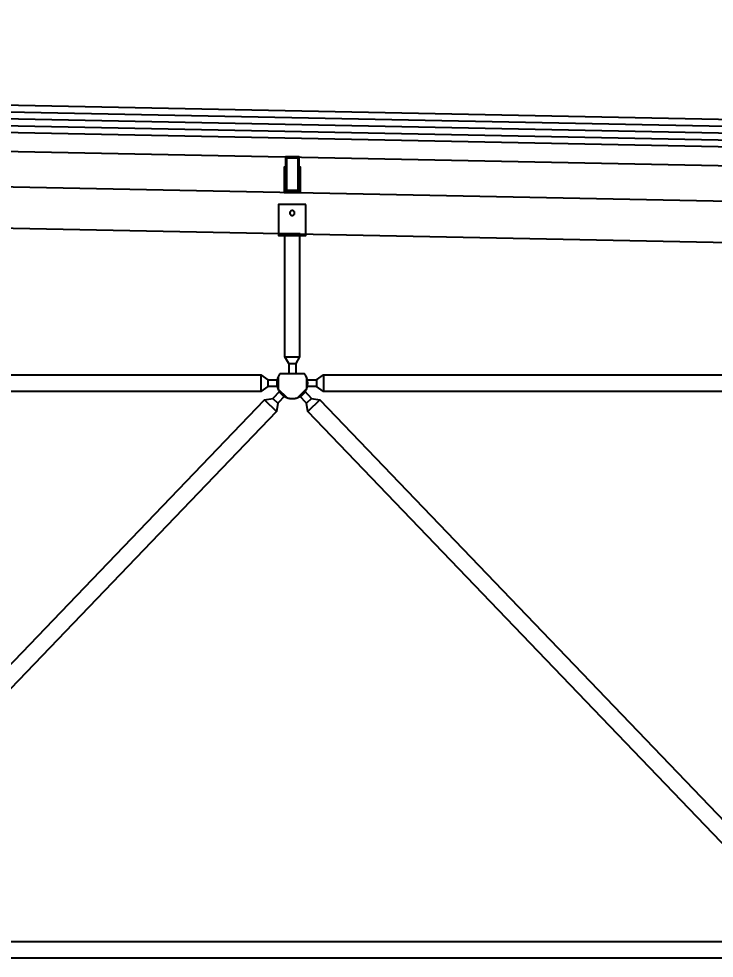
# Model space of a CAD drawing. Header units: centimetres. Extents: x 77182 to 116086, y 20619 to 33555.
# Drawn here: x 85637.8 to 85840.2, y 22556 to 22829.5 of the extents above; entities that cross this region are included whole.
import ezdxf
from ezdxf import colors
from ezdxf.entities.mleader import LeaderData, LeaderLine
from ezdxf.math import Vec2, Vec3

# ---------------------------------------------------------------- set-up
doc = ezdxf.new("R2010")
doc.units = ezdxf.units.CM
doc.header["$LTSCALE"] = 100
doc.linetypes.add('HIDDEN', pattern=[9.524999999999999, 6.349999999999999, -3.174999999999999])
for name, color, linetype in [('A-ANNO-DIMS', 187, 'Continuous'), ('A-ELEV-01', 255, 'Continuous'), ('A-ELEV-02', 253, 'Continuous'), ('A-WALL-INSL', 249, 'Continuous'), ('A-WALL-SNWPNL', 200, 'Continuous'), ('S-STEL', 3, 'Continuous')]:
    doc.layers.add(name, color=color, linetype=linetype)
doc.styles.add('Fields_100', font='act_simplex.shx', dxfattribs={"width": 0.8, "height": 20})
doc.linetypes.add('BATTING', pattern='A,0.00254,-2.54,[134,ltypeshp.shx,S=2.54,R=0,X=-2.54,Y=0],-5.08,[134,ltypeshp.shx,S=2.54,R=180,X=2.54,Y=0],-2.54', length=10.16254)

# ---------------------------------------------------------------- blocks, each defined once
blk = doc.blocks.new('_Dot')
at = {"color": 0, "linetype": 'ByBlock', "lineweight": -2}
blk.add_line((-0.5, 0), (-1, 0), dxfattribs=at)
at = {"color": 0, "linetype": 'ByBlock', "const_width": 0.5}
blk.add_lwpolyline([(-0.25, 0, 1), (0.25, 0, 1)], format="xyb", close=True, dxfattribs=at)

msp = doc.modelspace()

# ---------------------------------------------------------------- linework, layer by layer
at = {"layer": 'A-ELEV-01'}
for points in [[(84609.04320586086, 22811.40950459917), (87384.0427417759, 22755.9089657045)], [(84767.87653916088, 22797.93030675762), (87304.71827066835, 22747.19297099707)], [(84767.87653916088, 22785.92790695018), (87304.71827066835, 22735.19057118963)]]:
    msp.add_lwpolyline(points, dxfattribs=at)
at = {"layer": 'A-ELEV-02'}
for points in [[(85719.4765389608, 22779.24261899575), (85715.2765389609, 22779.24261899583), (85715.27653896082, 22786.24261899587), (85714.97653896076, 22786.24261899568), (85714.97653896084, 22778.94261899586), (85719.77653896066, 22778.9426189957), (85719.77653896075, 22786.24261899589), (85719.47653896073, 22786.24261899584)], [(85721.37653896087, 22775.43761939697), (85713.37653896087, 22775.43761939697), (85713.37653896087, 22766.43761939697), (85721.37653896087, 22766.43761939697)], [(85718.07653896089, 22772.93761939696), (85718.07636650866, 22772.9531565576), (85718.07584302558, 22772.96882556787), (85718.07495953894, 22772.98461616454), (85718.07370739692, 22773.00051750349), (85718.07207830856, 22773.01651816655), (85718.07006438413, 22773.03260617121), (85718.06765817595, 22773.04876898343), (85718.0648527188, 22773.06499353366), (85718.06164157047, 22773.08126623597), (85718.05801885162, 22773.09757301065), (85718.05397928465, 22773.11389930997), (85718.04951823162, 22773.13023014736), (85718.04463173053, 22773.14655012984), (85718.03931653008, 22773.16284349377), (85718.03357012205, 22773.17909414356), (85718.02739077163, 22773.19528569365), (85718.02077754468, 22773.21140151318), (85718.01373033231, 22773.22742477334), (85718.0062498721, 22773.24333849727), (85717.99833776566, 22773.2591256121), (85717.98999649264, 22773.27476900285), (85717.98122942052, 22773.29025156799), (85717.97204081048, 22773.30555627626), (85717.96243581874, 22773.32066622433), (85717.95242049362, 22773.33556469503), (85717.94200176794, 22773.35023521563), (85717.93118744707, 22773.3646616159), (85717.9199861922, 22773.37882808544), (85717.90840749923, 22773.39271922987), (85717.89646167342, 22773.40632012554), (85717.88415979952, 22773.41961637226), (85717.8715137077, 22773.43259414379), (85717.85853593619, 22773.44524023559), (85717.84523968946, 22773.45754210952), (85717.8316387938, 22773.46948793531), (85717.81774764936, 22773.48106662827), (85717.8035811798, 22773.49226788317), (85717.78915477954, 22773.50308220404), (85717.77448425896, 22773.5135009297), (85717.75958578827, 22773.52351625482), (85717.74447584018, 22773.53312124655), (85717.72917113191, 22773.54230985659), (85717.71368856676, 22773.55107692871), (85717.69804517602, 22773.55941820175), (85717.68225806119, 22773.56733030818), (85717.66634433725, 22773.5748107684), (85717.65032107709, 22773.58185798076), (85717.63420525758, 22773.58847120771), (85717.61801370748, 22773.59465055814), (85717.6017630577, 22773.60039696616), (85717.58546969377, 22773.60571216662), (85717.56914971129, 22773.6105986677), (85717.5528188739, 22773.61505972074), (85717.53649257457, 22773.6190992877), (85717.52018579989, 22773.62272200654), (85717.50391309756, 22773.62593315486), (85717.48768854735, 22773.62873861203), (85717.47152573513, 22773.63114482023), (85717.45543773047, 22773.63315874463), (85717.43943706743, 22773.63478783299), (85717.42353572846, 22773.63603997501), (85717.40774513179, 22773.63692346166), (85717.39207612153, 22773.63744694475), (85717.37653896087, 22773.63761939696), (85717.36100180025, 22773.63744694475), (85717.34533278998, 22773.63692346166), (85717.3295421933, 22773.63603997501), (85717.31364085435, 22773.63478783299), (85717.2976401913, 22773.63315874463), (85717.28155218664, 22773.63114482023), (85717.26538937443, 22773.62873861203), (85717.2491648242, 22773.62593315486), (85717.23289212189, 22773.62272200654), (85717.2165853472, 22773.6190992877), (85717.20025904788, 22773.61505972074), (85717.18392821049, 22773.6105986677), (85717.16760822802, 22773.60571216662), (85717.15131486408, 22773.60039696616), (85717.1350642143, 22773.59465055814), (85717.1188726642, 22773.58847120771), (85717.10275684466, 22773.58185798076), (85717.08673358453, 22773.5748107684), (85717.07081986059, 22773.56733030818), (85717.05503274577, 22773.55941820175), (85717.03938935499, 22773.55107692871), (85717.02390678987, 22773.54230985659), (85717.0086020816, 22773.53312124655), (85716.9934921335, 22773.52351625482), (85716.9785936628, 22773.5135009297), (85716.96392314223, 22773.50308220404), (85716.94949674196, 22773.49226788317), (85716.9353302724, 22773.48106662827), (85716.92143912795, 22773.46948793531), (85716.90783823232, 22773.45754210952), (85716.89454198557, 22773.44524023559), (85716.88156421407, 22773.43259414379), (85716.86891812224, 22773.41961637226), (85716.8566162483, 22773.40632012554), (85716.84467042254, 22773.39271922987), (85716.8330917296, 22773.37882808544), (85716.82189047468, 22773.3646616159), (85716.81107615378, 22773.35023521563), (85716.80065742816, 22773.33556469503), (85716.79064210303, 22773.32066622433), (85716.7810371113, 22773.30555627626), (85716.77184850124, 22773.29025156799), (85716.76308142915, 22773.27476900285), (85716.75474015612, 22773.2591256121), (85716.74682804967, 22773.24333849727), (85716.73934758946, 22773.22742477334), (85716.7323003771, 22773.21140151318), (85716.72568715014, 22773.19528569365), (85716.71950779972, 22773.17909414356), (85716.71376139169, 22773.16284349377), (85716.70844619125, 22773.14655012984), (85716.70355969016, 22773.13023014736), (85716.69909863712, 22773.11389930997), (85716.69505907015, 22773.09757301065), (85716.6914363513, 22773.08126623597), (85716.68822520299, 22773.06499353366), (85716.68541974583, 22773.04876898343), (85716.6830135376, 22773.03260617121), (85716.6809996132, 22773.01651816655), (85716.67937052486, 22773.00051750349), (85716.67811838286, 22772.98461616454), (85716.6772348962, 22772.96882556787), (85716.6767114131, 22772.9531565576), (85716.67653896088, 22772.93761939696), (85716.6767114131, 22772.92208223633), (85716.6772348962, 22772.90641322606), (85716.67811838286, 22772.89062262939), (85716.67937052486, 22772.87472129044), (85716.6809996132, 22772.85872062738), (85716.6830135376, 22772.84263262272), (85716.68541974583, 22772.8264698105), (85716.68822520299, 22772.81024526028), (85716.6914363513, 22772.79397255796), (85716.69505907015, 22772.77766578328), (85716.69909863712, 22772.76133948396), (85716.70355969016, 22772.74500864657), (85716.70844619125, 22772.72868866408), (85716.71376139169, 22772.71239530016), (85716.71950779972, 22772.69614465037), (85716.72568715014, 22772.67995310027), (85716.7323003771, 22772.66383728075), (85716.73934758946, 22772.64781402059), (85716.74682804967, 22772.63190029666), (85716.75474015612, 22772.61611318182), (85716.76308142915, 22772.60046979108), (85716.77184850124, 22772.58498722595), (85716.7810371113, 22772.56968251767), (85716.79064210303, 22772.55457256959), (85716.80065742816, 22772.53967409889), (85716.81107615378, 22772.5250035783), (85716.82189047468, 22772.51057717802), (85716.8330917296, 22772.49641070848), (85716.84467042254, 22772.48251956406), (85716.8566162483, 22772.46891866839), (85716.86891812224, 22772.45562242167), (85716.88156421407, 22772.44264465013), (85716.89454198557, 22772.42999855834), (85716.90783823232, 22772.41769668441), (85716.92143912795, 22772.40575085862), (85716.9353302724, 22772.39417216566), (85716.94949674196, 22772.38297091077), (85716.96392314223, 22772.37215658989), (85716.9785936628, 22772.36173786423), (85716.9934921335, 22772.35172253911), (85717.0086020816, 22772.34211754739), (85717.02390678987, 22772.33292893734), (85717.03938935499, 22772.32416186523), (85717.05503274577, 22772.31582059219), (85717.07081986059, 22772.30790848574), (85717.08673358453, 22772.30042802553), (85717.10275684466, 22772.29338081318), (85717.1188726642, 22772.28676758622), (85717.1350642143, 22772.28058823579), (85717.15131486408, 22772.27484182778), (85717.16760822802, 22772.26952662732), (85717.18392821049, 22772.26464012623), (85717.20025904788, 22772.26017907319), (85717.2165853472, 22772.25613950624), (85717.23289212189, 22772.25251678739), (85717.2491648242, 22772.24930563908), (85717.26538937443, 22772.2465001819), (85717.28155218664, 22772.2440939737), (85717.2976401913, 22772.2420800493), (85717.31364085435, 22772.24045096093), (85717.3295421933, 22772.23919881892), (85717.34533278998, 22772.23831533227), (85717.36100180025, 22772.23779184918), (85717.37653896087, 22772.23761939697), (85717.39207612153, 22772.23779184918), (85717.40774513179, 22772.23831533227), (85717.42353572846, 22772.23919881892), (85717.43943706743, 22772.24045096093), (85717.45543773047, 22772.2420800493), (85717.47152573513, 22772.2440939737), (85717.48768854735, 22772.2465001819), (85717.50391309756, 22772.24930563908), (85717.52018579989, 22772.25251678739), (85717.53649257457, 22772.25613950624), (85717.5528188739, 22772.26017907319), (85717.56914971129, 22772.26464012623), (85717.58546969377, 22772.26952662732), (85717.6017630577, 22772.27484182778), (85717.61801370748, 22772.28058823579), (85717.63420525758, 22772.28676758622), (85717.65032107709, 22772.29338081318), (85717.66634433725, 22772.30042802553), (85717.68225806119, 22772.30790848574), (85717.69804517602, 22772.31582059219), (85717.71368856676, 22772.32416186523), (85717.72917113191, 22772.33292893734), (85717.74447584018, 22772.34211754739), (85717.75958578827, 22772.35172253911), (85717.77448425896, 22772.36173786423), (85717.78915477954, 22772.37215658989), (85717.8035811798, 22772.38297091077), (85717.81774764936, 22772.39417216566), (85717.8316387938, 22772.40575085862), (85717.84523968946, 22772.41769668441), (85717.85853593619, 22772.42999855834), (85717.8715137077, 22772.44264465013), (85717.88415979952, 22772.45562242167), (85717.89646167342, 22772.46891866839), (85717.90840749923, 22772.48251956406), (85717.9199861922, 22772.49641070848), (85717.93118744707, 22772.51057717802), (85717.94200176794, 22772.5250035783), (85717.95242049362, 22772.53967409889), (85717.96243581874, 22772.55457256959), (85717.97204081048, 22772.56968251767), (85717.98122942052, 22772.58498722595), (85717.98999649264, 22772.60046979108), (85717.99833776566, 22772.61611318182), (85718.0062498721, 22772.63190029666), (85718.01373033231, 22772.64781402059), (85718.02077754468, 22772.66383728075), (85718.02739077163, 22772.67995310027), (85718.03357012205, 22772.69614465037), (85718.03931653008, 22772.71239530016), (85718.04463173053, 22772.72868866408), (85718.04951823162, 22772.74500864657), (85718.05397928465, 22772.76133948396), (85718.05801885162, 22772.77766578328), (85718.06164157047, 22772.79397255796), (85718.0648527188, 22772.81024526028), (85718.06765817595, 22772.8264698105), (85718.07006438413, 22772.84263262272), (85718.07207830856, 22772.85872062738), (85718.07370739692, 22772.87472129044), (85718.07495953894, 22772.89062262939), (85718.07584302558, 22772.90641322606), (85718.07636650866, 22772.92208223633)], [(85720.93683032496, 22721.14299712556), (85723.0139706294, 22718.97839828153), (85725.41969995381, 22718.5150502291), (85871.15171540681, 22566.64694988294), (85871.51550648833, 22564.22416614332), (85873.5926467928, 22562.05956729928), (85872.14958089677, 22560.67480709631), (85870.07244059234, 22562.83940594035), (85867.66671126794, 22563.30275399278), (85721.93469581494, 22715.17085433893), (85721.57090473341, 22717.59363807856), (85719.49376442897, 22719.7582369226)]]:
    msp.add_lwpolyline(points, close=True, dxfattribs=at)
for points in [[(85714.9765389608, 22784.94261859982), (85715.27653896082, 22784.94261859982)], [(85719.47653896073, 22784.94261859972), (85719.77653896071, 22784.94261859972)], [(85714.9765389608, 22783.54261859981), (85715.27653896087, 22783.54261859981)], [(85719.47653896076, 22783.54261859971), (85719.77653896071, 22783.54261859971)], [(85715.25653896088, 22731.10763962357), (85715.25653896088, 22766.43761939697)], [(85719.49653896091, 22766.43761939697), (85719.49653896087, 22731.10763962357)], [(85716.37653896087, 22729.10763962357), (85715.25653896088, 22731.10763962357)], [(85715.25653896088, 22731.10763962357), (85719.49653896087, 22731.10763962357)], [(85719.49653896087, 22731.10763962357), (85718.37653896087, 22729.10763962357)], [(85716.37653896087, 22729.10763962357), (85716.37653896087, 22726.10985393327)], [(85716.37653896087, 22729.10763962357), (85718.37653896087, 22729.10763962357)], [(85718.37653896087, 22729.10763962357), (85718.37653896087, 22726.1079502886)], [(85404.80987236087, 22724.40890211093), (85407.80987236089, 22724.40890211093), (85409.80987236087, 22725.82390211093), (85708.27653896087, 22725.82390211093), (85710.27653896085, 22724.40890211093), (85713.27653896087, 22724.40890211093)], [(85708.27653896087, 22725.82390211093), (85708.27653896087, 22720.99390211094)], [(85710.27653896085, 22724.40890211093), (85710.27653896085, 22722.40890211093)], [(85713.7765389607, 22726.1089021107), (85713.68939123813, 22725.98861947348), (85713.60554172873, 22725.86442239696), (85713.52522688641, 22725.73643198294), (85713.4486783605, 22725.6047871498), (85713.37612139179, 22725.46964451919), (85713.30777319134, 22725.33117813502), (85713.24384132087, 22725.18957900933), (85713.18452209728, 22725.04505449242), (85713.1299990419, 22724.8978274672), (85713.10458956222, 22724.8232741749), (85713.08044139748, 22724.74813537135), (85713.0575732433, 22724.67244282279), (85713.03600273459, 22724.59622905342), (85713.01574640835, 22724.51952730142), (85712.99681966868, 22724.44237147265), (85712.97923675422, 22724.36479609235), (85712.96301070804, 22724.28683625512), (85712.94815334977, 22724.20852757298), (85712.9346752511, 22724.12990612199), (85712.9225857135, 22724.05100838743), (85712.91189274914, 22723.97187120777), (85712.90260306463, 22723.8925317176), (85712.89472204805, 22723.81302728965), (85712.88825375869, 22723.73339547615), (85712.88320092027, 22723.6536739498), (85712.87956491712, 22723.57390044436), (85712.87734579357, 22723.49411269511), (85712.8765422566, 22723.41434837962), (85712.87715168146, 22723.33464505851), (85712.87917012043, 22723.25504011707), (85712.88259231497, 22723.17557070729), (85712.8874117104, 22723.09627369084), (85712.89362047377, 22723.0171855832), (85712.90120951473, 22722.93834249889), (85712.9101685088, 22722.85978009815), (85712.92048592368, 22722.78153353525), (85712.93214904782, 22722.70363740833), (85712.95945587048, 22722.54903178762), (85712.99196493818, 22722.39622711885), (85713.02953556017, 22722.24547551914), (85713.07201167825, 22722.0970161124), (85713.1192232478, 22721.95107395944), (85713.17098769546, 22721.80785915269), (85713.22711143087, 22721.6675660798), (85713.2873913917, 22721.53037285707), (85713.35161660145, 22721.39644093106), (85713.42022701641, 22721.26470160768), (85713.49381361809, 22721.13416170537), (85713.57237383517, 22721.00508687332), (85713.65588701199, 22720.87774643115), (85713.74431379262, 22720.75241188373), (85713.83759564717, 22720.62935534525), (85713.93565455377, 22720.50884788782), (85714.03839284819, 22720.39115783243), (85714.14569325114, 22720.27654900185), (85714.20101227818, 22720.22048082639), (85714.2574190796, 22720.16527895675), (85714.31489360373, 22720.11097432105), (85714.37341464664, 22720.05759723771), (85714.43295987471, 22720.00517736242), (85714.49350585064, 22719.95374363623), (85714.55502806173, 22719.90332423473), (85714.61750095147, 22719.85394651868), (85714.68089795348, 22719.80563698617), (85714.74519152808, 22719.75842122645), (85714.81035320157, 22719.71232387573), (85714.87635360783, 22719.66736857499), (85714.94316253197, 22719.62357792992), (85715.01074895637, 22719.58097347331), (85715.0790811087, 22719.5395756298), (85715.14812651151, 22719.4994036833), (85715.2178520339, 22719.46047574701), (85715.2882239441, 22719.42280873637), (85715.3592079641, 22719.38641834472), (85715.43076932475, 22719.35131902204), (85715.50287282228, 22719.31752395668), (85715.57548287517, 22719.28504506004), (85715.64856358198, 22719.2538929545), (85715.72207877933, 22719.22407696431), (85715.79599210004, 22719.19560510967), (85715.87026703141, 22719.16848410387), (85715.94486697309, 22719.14271935354), (85716.01975529475, 22719.1183149619), (85716.17025074815, 22719.0735971911), (85716.32146189584, 22719.03433785984), (85716.47310031869, 22719.00052388081), (85716.62488234631, 22718.97212261069), (85716.77653063199, 22718.94908260727), (85716.92777561407, 22718.93133452813), (85717.07835685066, 22718.91879215358), (85717.22802421753, 22718.91135351519), (85717.37653896085, 22718.90890211093), (85717.52505370419, 22718.91135351519), (85717.67472107103, 22718.91879215358), (85717.82530230764, 22718.93133452813), (85717.97654728968, 22718.94908260727), (85718.12819557537, 22718.97212261069), (85718.27997760303, 22719.00052388081), (85718.43161602583, 22719.03433785984), (85718.58282717352, 22719.0735971911), (85718.73332262693, 22719.1183149619), (85718.80821094858, 22719.14271935354), (85718.88281089027, 22719.16848410387), (85718.95708582163, 22719.19560510967), (85719.03099914236, 22719.22407696431), (85719.1045143397, 22719.2538929545), (85719.17759504652, 22719.28504506004), (85719.25020509944, 22719.31752395668), (85719.32230859697, 22719.35131902204), (85719.39386995762, 22719.38641834472), (85719.46485397761, 22719.42280873637), (85719.53522588781, 22719.46047574701), (85719.60495141018, 22719.4994036833), (85719.67399681301, 22719.5395756298), (85719.74232896534, 22719.58097347331), (85719.80991538975, 22719.62357792992), (85719.87672431386, 22719.66736857499), (85719.94272472011, 22719.71232387573), (85720.00788639364, 22719.75842122645), (85720.07217996824, 22719.80563698617), (85720.1355769702, 22719.85394651868), (85720.19804985997, 22719.90332423473), (85720.25957207108, 22719.95374363623), (85720.32011804698, 22720.00517736242), (85720.37966327507, 22720.05759723771), (85720.43818431794, 22720.11097432105), (85720.49565884212, 22720.16527895675), (85720.55206564353, 22720.22048082639), (85720.60738467055, 22720.27654900185), (85720.71468507353, 22720.39115783243), (85720.81742336793, 22720.50884788782), (85720.91548227453, 22720.62935534525), (85721.00876412907, 22720.75241188373), (85721.09719090971, 22720.87774643115), (85721.18070408652, 22721.00508687332), (85721.2592643036, 22721.13416170537), (85721.33285090531, 22721.26470160768), (85721.4014613203, 22721.39644093106), (85721.46568653, 22721.53037285707), (85721.52596649084, 22721.6675660798), (85721.58209022623, 22721.80785915269), (85721.63385467391, 22721.95107395944), (85721.68106624347, 22722.0970161124), (85721.7235423615, 22722.24547551914), (85721.76111298351, 22722.39622711885), (85721.79362205119, 22722.54903178762), (85721.82092887389, 22722.70363740833), (85721.83259199803, 22722.78153353525), (85721.8429094129, 22722.85978009815), (85721.85186840699, 22722.93834249889), (85721.8594574479, 22723.0171855832), (85721.86566621132, 22723.09627369084), (85721.87048560673, 22723.17557070729), (85721.87390780126, 22723.25504011707), (85721.87592624025, 22723.33464505851), (85721.87653566507, 22723.41434837962), (85721.8757321281, 22723.49411269512), (85721.87351300455, 22723.57390044436), (85721.86987700142, 22723.6536739498), (85721.864824163, 22723.73339547615), (85721.85835587363, 22723.81302728965), (85721.85047485706, 22723.8925317176), (85721.84118517258, 22723.97187120777), (85721.83049220817, 22724.05100838743), (85721.81840267059, 22724.12990612199), (85721.80492457192, 22724.20852757298), (85721.79006721365, 22724.28683625512), (85721.77384116745, 22724.36479609235), (85721.75625825304, 22724.44237147265), (85721.73733151337, 22724.51952730142), (85721.71707518712, 22724.59622905342), (85721.69550467838, 22724.67244282279), (85721.67263652422, 22724.74813537135), (85721.6484883595, 22724.8232741749), (85721.62307887981, 22724.8978274672), (85721.5685558244, 22725.04505449242), (85721.5092366008, 22725.18957900933), (85721.44530473035, 22725.33117813502), (85721.37695652989, 22725.46964451919), (85721.30439956122, 22725.6047871498), (85721.22785103528, 22725.73643198295), (85721.14753619299, 22725.86442239696), (85721.06368668357, 22725.98861947348), (85720.976538961, 22726.1089021107)], [(85713.27653896087, 22725.26362580994), (85713.27653896087, 22721.55417841193)], [(85720.97653896076, 22726.10890211093), (85713.77653896096, 22726.10890211093)], [(85721.47653896088, 22724.40890211093), (85724.47653896087, 22724.40890211093), (85726.4765389609, 22725.82390211093), (86024.94320556088, 22725.82390211093), (86026.94320556086, 22724.40890211093), (86029.94320556089, 22724.40890211093)], [(85721.47653896088, 22725.26362580994), (85721.47653896088, 22721.55417841193)], [(85724.47653896087, 22724.40890211093), (85724.47653896087, 22722.40890211093)], [(85726.4765389609, 22725.82390211093), (85726.4765389609, 22720.99390211094)], [(85713.27653896087, 22722.40890211093), (85710.27653896085, 22722.40890211093), (85708.27653896087, 22720.99390211094), (85409.80987236087, 22720.99390211094), (85407.80987236089, 22722.40890211093), (85404.80987236087, 22722.40890211093)], [(85715.2593134928, 22719.7582369226), (85713.18217318835, 22717.59363807856), (85712.81838210682, 22715.17085433893), (85567.08636665382, 22563.30275399278), (85564.68063732944, 22562.83940594035), (85562.60349702497, 22560.67480709631), (85561.16043112893, 22562.05956729928), (85563.23757143339, 22564.22416614332), (85563.6013625149, 22566.64694988295), (85709.33337796791, 22718.5150502291), (85711.73910729232, 22718.97839828153), (85713.81624759675, 22721.14299712556)], [(85713.1995362865, 22721.73479080701), (85715.87602480307, 22719.16644324115)], [(85721.55354163525, 22721.73479080701), (85718.87705311866, 22719.16644324115)], [(86029.94320556089, 22722.40890211093), (86026.94320556086, 22722.40890211093), (86024.94320556088, 22720.99390211094), (85726.4765389609, 22720.99390211094), (85724.47653896087, 22722.40890211093), (85721.47653896088, 22722.40890211093)], [(85709.33337796791, 22718.5150502291), (85712.81838210682, 22715.17085433893)], [(85711.73910729232, 22718.97839828153), (85713.18217318835, 22717.59363807856)], [(85723.0139706294, 22718.97839828153), (85721.57090473341, 22717.59363807856)], [(85725.41969995381, 22718.5150502291), (85721.93469581494, 22715.17085433893)], [(85563.14320566086, 22559.40890211093), (85566.14320566088, 22559.40890211093), (85568.14320566086, 22560.82390211093), (85866.60987226084, 22560.82390211093), (85868.60987226084, 22559.40890211093), (85871.60987226086, 22559.40890211093)], [(85871.60987226086, 22557.40890211093), (85868.60987226084, 22557.40890211093), (85866.60987226084, 22555.99390211094), (85568.14320566086, 22555.99390211094), (85566.14320566088, 22557.40890211093), (85563.14320566086, 22557.40890211093)]]:
    msp.add_lwpolyline(points, dxfattribs=at)
at = {"layer": 'A-ELEV-02', "linetype": 'HIDDEN', "ltscale": 0.01}
msp.add_lwpolyline([(85713.37653896087, 22766.93761939696), (85721.37653896087, 22766.93761939696)], dxfattribs=at)
at = {"layer": 'A-WALL-INSL', "linetype": 'BATTING', "ltscale": 0.002}
for points in [[(84609.16318305257, 22822.90940484711), (87384.0831976581, 22767.41045639434)], [(84609.0831982581, 22818.91020462298), (87384.08273417313, 22763.40966572831)]]:
    msp.add_lwpolyline(points, dxfattribs=at)
at = {"layer": 'A-WALL-INSL'}
for points in [[(84609.20317544983, 22824.90900495917), (87384.04320526084, 22769.41165621809)], [(84609.12319065534, 22820.90980473504), (87384.04320526084, 22765.41085628227)]]:
    msp.add_lwpolyline(points, dxfattribs=at)
at = {"layer": 'A-WALL-SNWPNL', "ltscale": 100}
msp.add_lwpolyline([(84609.04320586086, 22816.91060451092), (87384.0427417759, 22761.41006561624)], dxfattribs=at)
at = {"layer": 'S-STEL'}
for points in [[(85715.37653896087, 22779.24261899583), (85719.37653896087, 22779.24261899583), (85719.37653896087, 22789.24261899583), (85715.37653896087, 22789.24261899583)], [(85715.67653896089, 22779.54261899582), (85719.07653896089, 22779.54261899582), (85719.07653896089, 22788.94261899583), (85715.67653896089, 22788.94261899583)]]:
    msp.add_lwpolyline(points, close=True, dxfattribs=at)

# ---------------------------------------------------------------- leaders
at = {"layer": 'A-ANNO-DIMS'}
ml = msp.add_multileader_mtext('Standard', dxfattribs=at)
ml.set_content('PVC MEMBRAN + \\PPIR SANDWICH ÇATI PANELİ 8cm', color=50, style='Fields_100')
ml.set_leader_properties(color=256)
ml.set_arrow_properties(name='DOT')
ml.build(insert=Vec2(0, 0))
ml.multileader.update_dxf_attribs({"dogleg_length": 10, "arrow_head_size": 6})
ctx = ml.context
ctx.base_point, ctx.char_height, ctx.arrow_head_size, ctx.landing_gap_size, ctx.plane_origin = Vec3(85590.53895106782, 22942.89435477992), 20, 6, 10, Vec3(112466.2566494117, 22898.15558034375)
ctx.text_align_type = 2
notes = []
notes.append((ctx, [(0, (1, 1, 0), (86011.6258087304, 22942.89435477992), (-1, 0), 10, [(0, [(86011.6258087304, 22796.42766464752)], 0, [])])]))
ctx.mtext.insert, ctx.mtext.alignment, ctx.mtext.flow_direction = Vec3(85991.62580873039, 22954.79911668468), 3, 5
for ctx, leaders in notes:
    for number, flags, end, landing, length, lines in leaders:
        leader = LeaderData()
        leader.index, (leader.has_last_leader_line, leader.has_dogleg_vector, leader.attachment_direction) = number, flags
        leader.last_leader_point, leader.dogleg_vector, leader.dogleg_length = Vec3(end), Vec3(landing), length
        for number, points, colour, breaks in lines:
            line = LeaderLine()
            line.index, line.vertices, line.color, line.breaks = number, Vec3.list(points), colors.encode_raw_color(colour), breaks
            leader.lines.append(line)
        ctx.leaders.append(leader)

doc.saveas('drawing.dxf')
